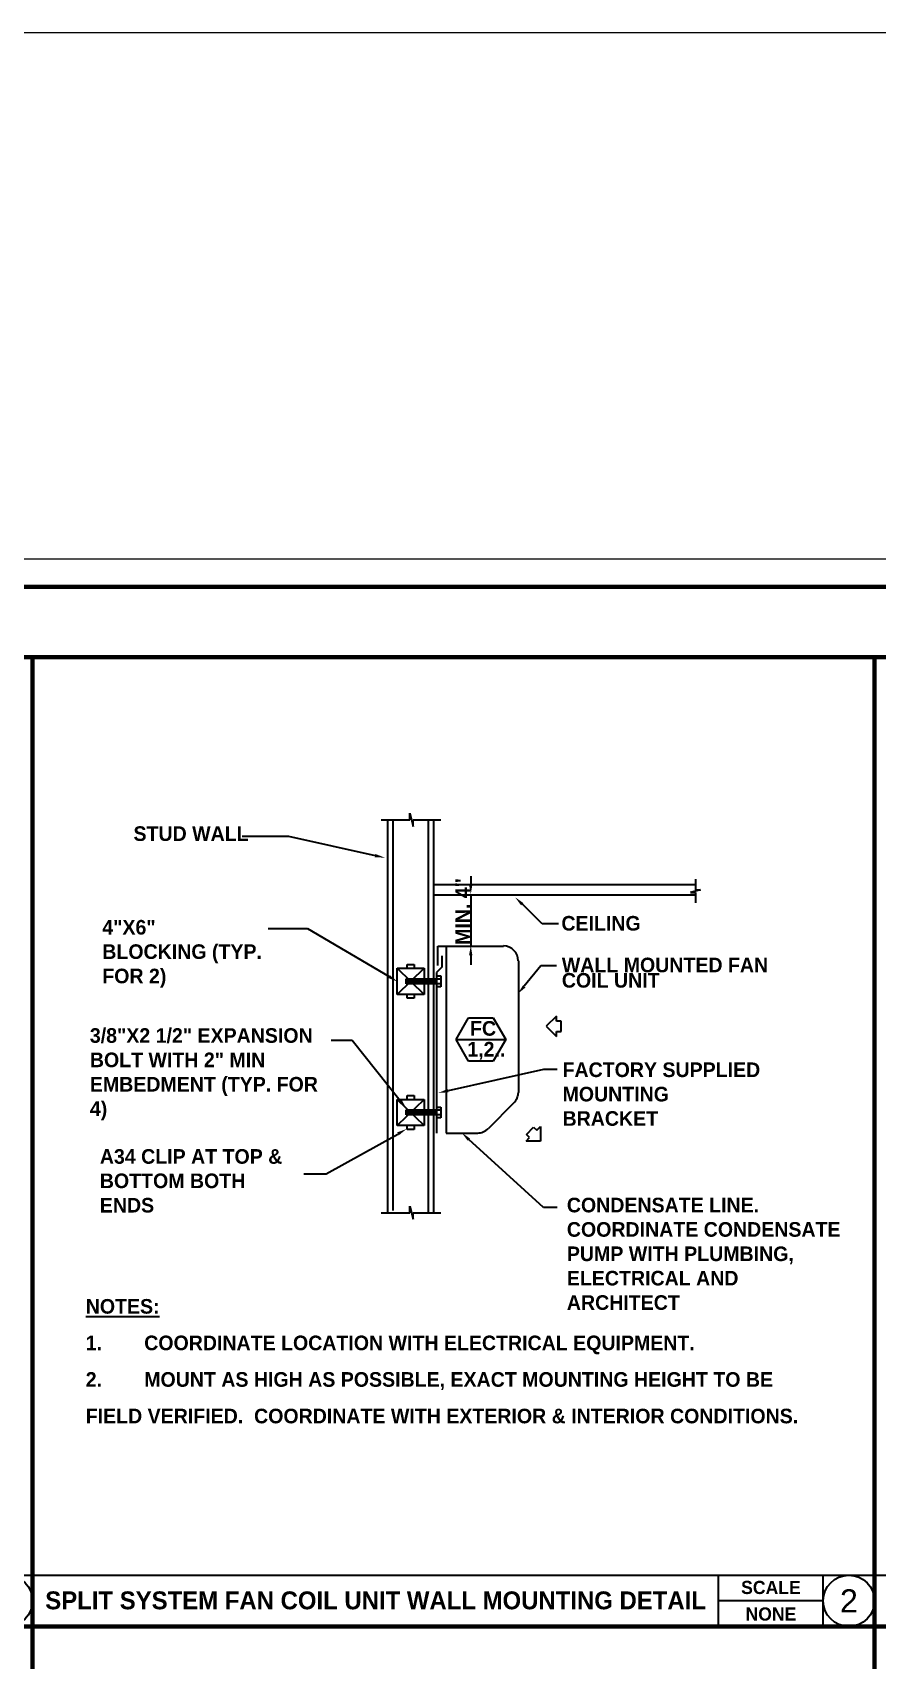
# Model space of a CAD drawing. Header units: inches. Extents: x 2025 to 34930, y -6955 to 4650.
# Drawn here: x 8630 to 8919, y 1729 to 2285 of the extents above; entities that cross this region are included whole.
import ezdxf

# ---------------------------------------------------------------- set-up
doc = ezdxf.new("R2010")
doc.units = ezdxf.units.IN
doc.header["$MEASUREMENT"] = 0
doc.layers.get('DEFPOINTS').update_dxf_attribs({"color": 104})
doc.layers.add('PDF-TEXT', color=7, linetype='Continuous', lineweight=35)
doc.styles.add('Century Gothic_B', font='GOTHICB.TTF', dxfattribs={"height": 6.659722})
doc.styles.add('PDF Arial', font='arial.ttf')
doc.styles.add('PDF Arial Bold', font='arialbd.ttf')

msp = doc.modelspace()

# ---------------------------------------------------------------- linework, layer by layer
msp.add_line((5037.78, 2285.41), (13091.4, 2285.41))
at = {"layer": 'DEFPOINTS'}
msp.add_lwpolyline([(8330.71, 2105.41), (9797.6, 2105.41), (9797.6, 1024.33), (8330.71, 1024.33)], close=True, dxfattribs=at)
at = {"layer": 'PDF-TEXT', "color": 42, "lineweight": 100}
for p, q in [((8342.43, 2095.84), (9785.88, 2095.84)), ((9785.88, 2071.8), (8342.43, 2071.8)), ((8630.43, 2071.8), (8630.43, 1039.38)), ((8918.43, 2071.8), (8918.43, 1039.38)), ((8342.43, 1740.3), (9785.88, 1740.3))]:
    msp.add_line(p, q, dxfattribs=at)
at = {"layer": 'PDF-TEXT'}
for p, q in [((8749.72, 2016.12), (8759.46, 2016.12)), ((8751.85, 2016.12), (8751.85, 1881.75)), ((8753.68, 2016.12), (8753.68, 1882.55)), ((8759.46, 2016.12), (8759.46, 2018.48)), ((8759.46, 2018.48), (8760.64, 2013.93)), ((8760.64, 2013.93), (8760.64, 2016.12)), ((8760.64, 2016.12), (8770.02, 2016.12)), ((8765.69, 2016.12), (8765.72, 1881.93)), ((8767.52, 2016.12), (8767.52, 1881.75)), ((8702.15, 2010.6), (8717.94, 2010.6)), ((8717.94, 2010.6), (8747.6, 2003.93)), ((8767.52, 1994.04), (8857.14, 1994.04)), ((8780.29, 1996.93), (8780.29, 1994.04)), ((8857.14, 1995.87), (8857.14, 1992.21)), ((8767.52, 1990.56), (8857.14, 1990.56)), ((8780.29, 1990.56), (8780.29, 1973)), ((8858.91, 1992.21), (8855.49, 1991.33)), ((8855.49, 1991.33), (8857.14, 1991.33)), ((8857.14, 1992.21), (8858.91, 1992.21)), ((8857.14, 1991.33), (8857.14, 1987.82)), ((8804.73, 1980.56), (8797.85, 1987.4)), ((8711.03, 1978.96), (8724.52, 1978.96)), ((8724.52, 1978.96), (8752.41, 1962.55)), ((8810.34, 1980.56), (8804.73, 1980.56)), ((8769.08, 1966.39), (8769.08, 1973)), ((8769.08, 1973), (8791.48, 1973)), ((8771.85, 1973), (8771.85, 1909.02)), ((8755.15, 1965.42), (8764.39, 1965.42)), ((8755.15, 1956.44), (8755.15, 1965.42)), ((8755.15, 1965.42), (8764.39, 1956.44)), ((8764.39, 1965.42), (8755.15, 1956.44)), ((8758.6, 1966.74), (8760.96, 1966.74)), ((8758.6, 1965.42), (8758.6, 1966.74)), ((8760.96, 1966.74), (8760.96, 1965.42)), ((8764.39, 1965.42), (8764.39, 1956.44)), ((8770.44, 1965.83), (8768.58, 1963.94)), ((8770.44, 1969.61), (8770.44, 1965.83)), ((8780.29, 1969.84), (8780.29, 1966.63)), ((8796.59, 1967.92), (8796.59, 1922.98)), ((8804.23, 1966.3), (8798.59, 1959.25)), ((8809.63, 1966.3), (8804.23, 1966.3)), ((8758.19, 1961.82), (8770.05, 1961.82)), ((8758.19, 1960.1), (8758.19, 1961.82)), ((8758.19, 1961.14), (8758.49, 1960.1)), ((8770.05, 1960.1), (8758.19, 1960.1)), ((8758.4, 1961.82), (8758.9, 1960.1)), ((8758.75, 1961.82), (8759.28, 1960.1)), ((8759.13, 1961.82), (8759.64, 1960.1)), ((8759.49, 1961.82), (8760.02, 1960.1)), ((8759.9, 1961.82), (8760.4, 1960.1)), ((8760.26, 1961.82), (8760.79, 1960.1)), ((8760.64, 1961.82), (8761.14, 1960.1)), ((8761.02, 1961.82), (8761.53, 1960.1)), ((8761.76, 1961.82), (8762.26, 1960.1)), ((8762.17, 1961.82), (8762.68, 1960.1)), ((8762.94, 1961.82), (8763.44, 1960.1)), ((8763.3, 1961.82), (8763.8, 1960.1)), ((8763.68, 1961.82), (8764.21, 1960.1)), ((8764.24, 1961.82), (8764.74, 1960.13)), ((8764.62, 1961.82), (8765.13, 1960.1)), ((8764.98, 1961.82), (8765.51, 1960.1)), ((8765.33, 1961.82), (8765.83, 1960.1)), ((8765.72, 1961.82), (8766.22, 1960.1)), ((8766.1, 1961.82), (8766.63, 1960.1)), ((8766.48, 1961.82), (8766.98, 1960.1)), ((8766.9, 1961.82), (8767.4, 1960.1)), ((8767.25, 1961.82), (8767.75, 1960.1)), ((8767.6, 1961.82), (8768.11, 1960.1)), ((8768.02, 1961.82), (8768.52, 1960.1)), ((8768.58, 1963.94), (8768.58, 1909.02)), ((8768.58, 1962.82), (8770.05, 1962.82)), ((8770.05, 1962.82), (8770.05, 1959.1)), ((8764.39, 1956.44), (8755.15, 1956.44)), ((8758.6, 1955.15), (8758.6, 1956.44)), ((8760.96, 1955.15), (8758.6, 1955.15)), ((8760.96, 1956.44), (8760.96, 1955.15)), ((8770.05, 1959.1), (8768.58, 1959.1)), ((8775.28, 1941.01), (8779.53, 1948.48)), ((8779.53, 1948.48), (8788.03, 1948.48)), ((8788.03, 1948.48), (8792.28, 1941.01)), ((8809.63, 1949.04), (8806.15, 1945.58)), ((8809.63, 1947.33), (8809.63, 1949.04)), ((8806.15, 1945.58), (8809.63, 1942.07)), ((8811.22, 1947.33), (8809.63, 1947.33)), ((8809.63, 1942.07), (8809.63, 1943.81)), ((8809.63, 1943.81), (8811.22, 1943.81)), ((8811.22, 1943.81), (8811.22, 1947.33)), ((8732.57, 1940.86), (8739.75, 1940.86)), ((8739.75, 1940.86), (8756.21, 1920.2)), ((8779.53, 1933.6), (8775.28, 1941.01)), ((8775.28, 1941.01), (8792.28, 1941.01)), ((8792.28, 1941.01), (8788.03, 1933.6)), ((8788.03, 1933.6), (8779.53, 1933.6)), ((8805.2, 1930.8), (8772.53, 1923.54)), ((8809.9, 1930.8), (8805.2, 1930.8)), ((8758.6, 1921.89), (8760.96, 1921.89)), ((8758.6, 1920.56), (8758.6, 1921.89)), ((8760.96, 1921.89), (8760.96, 1920.56)), ((8755.15, 1920.56), (8764.39, 1920.56)), ((8755.15, 1911.59), (8755.15, 1920.56)), ((8755.15, 1920.56), (8764.39, 1911.59)), ((8764.39, 1920.56), (8755.15, 1911.59)), ((8758.19, 1916.96), (8770.05, 1916.96)), ((8758.19, 1915.25), (8758.19, 1916.96)), ((8758.19, 1916.28), (8758.49, 1915.25)), ((8770.05, 1915.25), (8758.19, 1915.25)), ((8758.4, 1916.96), (8758.9, 1915.25)), ((8758.75, 1916.96), (8759.28, 1915.25)), ((8759.13, 1916.96), (8759.64, 1915.25)), ((8759.49, 1916.96), (8760.02, 1915.25)), ((8759.9, 1916.96), (8760.4, 1915.25)), ((8760.26, 1916.96), (8760.79, 1915.25)), ((8760.64, 1916.96), (8761.14, 1915.25)), ((8761.02, 1916.96), (8761.53, 1915.25)), ((8761.76, 1916.96), (8762.26, 1915.25)), ((8762.17, 1916.96), (8762.68, 1915.25)), ((8762.94, 1916.96), (8763.44, 1915.25)), ((8763.3, 1916.96), (8763.8, 1915.25)), ((8763.68, 1916.96), (8764.21, 1915.25)), ((8764.24, 1916.96), (8764.74, 1915.28)), ((8764.39, 1920.56), (8764.39, 1911.59)), ((8764.62, 1916.96), (8765.13, 1915.25)), ((8764.98, 1916.96), (8765.51, 1915.25)), ((8765.33, 1916.96), (8765.83, 1915.25)), ((8765.72, 1916.96), (8766.22, 1915.25)), ((8766.1, 1916.96), (8766.63, 1915.25)), ((8766.48, 1916.96), (8766.98, 1915.25)), ((8766.9, 1916.96), (8767.4, 1915.25)), ((8767.25, 1916.96), (8767.75, 1915.25)), ((8767.6, 1916.96), (8768.11, 1915.25)), ((8768.02, 1916.96), (8768.52, 1915.25)), ((8768.58, 1917.96), (8770.05, 1917.96)), ((8770.05, 1917.96), (8770.05, 1914.24)), ((8795.08, 1919.38), (8786.29, 1910.52)), ((8764.39, 1911.59), (8755.15, 1911.59)), ((8758.6, 1910.29), (8758.6, 1911.59)), ((8760.96, 1910.29), (8758.6, 1910.29)), ((8760.96, 1911.59), (8760.96, 1910.29)), ((8770.05, 1914.24), (8768.58, 1914.24)), ((8799.33, 1908.58), (8801.78, 1911.08)), ((8801.78, 1911.08), (8802.9, 1910.02)), ((8802.9, 1910.02), (8804.11, 1911.26)), ((8804.11, 1911.26), (8804.2, 1906.33)), ((8730.8, 1895.06), (8755.42, 1908.72)), ((8771.85, 1909.02), (8782.69, 1909.02)), ((8805.2, 1883.61), (8779.62, 1906.86)), ((8799.24, 1906.25), (8800.45, 1907.51)), ((8804.2, 1906.33), (8799.24, 1906.25)), ((8800.45, 1907.51), (8799.33, 1908.58)), ((8723.22, 1895.06), (8730.8, 1895.06)), ((8749.72, 1881.75), (8759.46, 1881.75)), ((8759.46, 1881.75), (8759.46, 1884.08)), ((8759.46, 1884.08), (8760.64, 1879.57)), ((8760.64, 1879.57), (8760.64, 1881.75)), ((8760.64, 1881.75), (8770.02, 1881.75)), ((8809.9, 1883.61), (8805.2, 1883.61)), ((8342.43, 1757.87), (9785.88, 1757.87)), ((8865.1, 1740.3), (8865.1, 1757.87)), ((8900.87, 1740.3), (8900.87, 1757.87)), ((8900.87, 1749.09), (8865.1, 1749.09))]:
    msp.add_line(p, q, dxfattribs=at)
for centre in [(8621.65, 1749.09), (8909.65, 1749.09)]:
    msp.add_circle(centre, 8.78, dxfattribs=at)
for centre, radius, start, end in [((8791.47, 1967.94), 5.09, 360, 90), ((8791.3, 1923.11), 5.29, 315.4045, 358.5808), ((8782.49, 1914.52), 5.47, 271.8402, 313.4619)]:
    msp.add_arc(centre, radius, start, end, dxfattribs=at)
at = {"layer": 'PDF-TEXT', "transparency": 33554559}
for points in [[(8747.71, 2004.49), (8747.48, 2003.37), (8750.93, 2003.25)], [(8779.73, 1994.04), (8780.86, 1994.04), (8780.32, 1990.65)], [(8797.53, 1986.9), (8798.33, 1987.7), (8795.52, 1989.67)], [(8779.73, 1969.84), (8780.86, 1969.84), (8780.32, 1973.24)], [(8752.64, 1963.06), (8752.05, 1962.11), (8755.27, 1960.81)], [(8799.03, 1958.86), (8798.18, 1959.6), (8796.38, 1956.68)], [(8772.68, 1923.01), (8772.42, 1924.13), (8769.23, 1922.77)], [(8756.6, 1920.62), (8755.68, 1919.94), (8758.19, 1917.58)], [(8755.12, 1909.26), (8755.68, 1908.28), (8758.37, 1910.47)], [(8779.29, 1906.39), (8780.09, 1907.19), (8777.26, 1909.14)]]:
    msp.add_solid(points, dxfattribs=at)

# ---------------------------------------------------------------- texts
at = {"layer": 'PDF-TEXT', "char_height": 5, "attachment_point": 7, "style": 'Century Gothic_B'}
for s, insert in [('STUD WALL', (8664.96, 2008.89)), ('CEILING', (8811.31, 1978.23)), ('WALL MOUNTED FAN', (8811.46, 1963.97)), ('COIL UNIT', (8811.46, 1958.72)), ('FC', (8780.06, 1942.28)), ('1,2..', (8779.13, 1934.11))]:
    msp.add_mtext(s, dxfattribs=dict(at, insert=insert))
at = {"layer": 'PDF-TEXT', "insert": (8780, 1973.41), "char_height": 5, "attachment_point": 7, "rotation": 90, "style": 'Century Gothic_B'}
msp.add_mtext('MIN. 4"', dxfattribs=at)
at = {"layer": 'PDF-TEXT'}
for s, insert, char_height, width, attachment_point, style in [('4"X6" BLOCKING (TYP. FOR 2)', (8654.28, 1981.94), 5, 55.5756, 1, 'Century Gothic_B'), ('3/8"X2 1/2" EXPANSION BOLT WITH 2" MIN EMBEDMENT (TYP. FOR 4)', (8650.03, 1944.92), 5, 82.1251, 1, 'Century Gothic_B'), ('\\pxsm1.5;{\\LNOTES:\\P\\pi-3,l3,s*,t3;}1.^ICOORDINATE LOCATION WITH ELECTRICAL EQUIPMENT.\\P2.^IMOUNT AS HIGH AS POSSIBLE, EXACT MOUNTING HEIGHT TO BE FIELD VERIFIED.  COORDINATE WITH EXTERIOR & INTERIOR CONDITIONS.', (8648.62, 1852.3), 5, 246.8985, 1, 'Century Gothic_B'), ('{\\fCentury Gothic|b1|i0|c0|p34;SCALE}', (8882.98, 1753.64), 4.5, 35.7683, 5, 'PDF Arial Bold'), ('{\\fCentury Gothic|b1|i0|c0|p34;SPLIT SYSTEM FAN COIL UNIT WALL MOUNTING DETAIL}', (8747.76, 1749.21), 6.1202, 234.6721, 5, 'PDF Arial Bold'), ('2', (8909.65, 1749.09), 7.89, 17.5595, 5, 'PDF Arial'), ('{\\fCentury Gothic|b1|i0|c0|p34;NONE}', (8882.98, 1744.55), 4.5, 35.7683, 5, 'PDF Arial Bold')]:
    msp.add_mtext(s, dxfattribs=dict(at, insert=insert, char_height=char_height, width=width, attachment_point=attachment_point, style=style))
at = {"layer": 'PDF-TEXT', "char_height": 5, "attachment_point": 1, "style": 'Century Gothic_B'}
for s, insert, width, line_spacing_factor in [('\\pxsm1;FACTORY SUPPLIED MOUNTING BRACKET', (8811.7, 1933.21), 69.7864, 0.633914), ('\\pxsm1;A34 CLIP AT TOP & BOTTOM BOTH ENDS', (8653.44, 1903.56), 66.8759, 0.631159), ('\\pxsm1;CONDENSATE LINE.  COORDINATE CONDENSATE PUMP WITH PLUMBING, ELECTRICAL AND ARCHITECT', (8813.18, 1886.94), 95.9454, 0.629487)]:
    msp.add_mtext(s, dxfattribs=dict(at, insert=insert, width=width, line_spacing_factor=line_spacing_factor))

doc.saveas('drawing.dxf')
